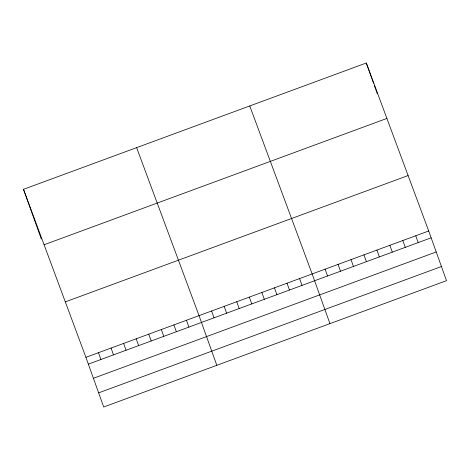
<?xml version="1.0" encoding="UTF-8"?>
<svg xmlns="http://www.w3.org/2000/svg" width="470" height="470" viewBox="0 0 470 470"><rect width="100%" height="100%" fill="white"/><g stroke="black" fill="none" stroke-linecap="round" stroke-linejoin="round"><path stroke-width="0.7" d="M23.5 189.328L366.3 62.998L428.711 230.993L446.5 280.672L103.7 407.002L85.91 357.323L23.5 189.328L41.29 239.007M44.098 244.764L386.898 118.434M65.312 301.881L408.119 175.551M85.91 357.323L428.711 230.993M88.348 364.144L431.155 237.814M93.413 378.285L436.219 251.955M98.635 392.861L441.436 266.531M249.752 105.95L312.156 273.945L329.946 323.624M136.623 147.639L199.033 315.634L216.823 365.313M366.3 62.998L371.882 78.572M372.123 79.248L373.568 83.29M374.461 85.781L375.548 88.818M375.765 89.423L377.287 93.677M415.762 235.764L418.2 242.585M402.814 240.54L405.252 247.355M389.859 245.311L392.303 252.132M376.911 250.081L379.355 256.902M363.962 254.852L366.4 261.673M351.008 259.628L353.452 266.449M338.059 264.399L340.503 271.219M325.111 269.169L327.549 275.99M299.59 278.575L302.034 285.396M287.017 283.21L289.461 290.031M274.451 287.84L276.895 294.661M261.878 292.475L264.322 299.29M249.312 297.105L251.756 303.926M236.739 301.734L239.183 308.555M224.172 306.37L226.616 313.19M211.606 310.999L214.044 317.82M186.467 320.264L188.905 327.085M173.894 324.899L176.338 331.714M161.328 329.529L163.766 336.35M148.755 334.158L151.199 340.979M136.188 338.794L138.627 345.615M123.616 343.423L126.06 350.244M111.049 348.059L113.487 354.879M98.477 352.688L100.921 359.509"/></g></svg>
